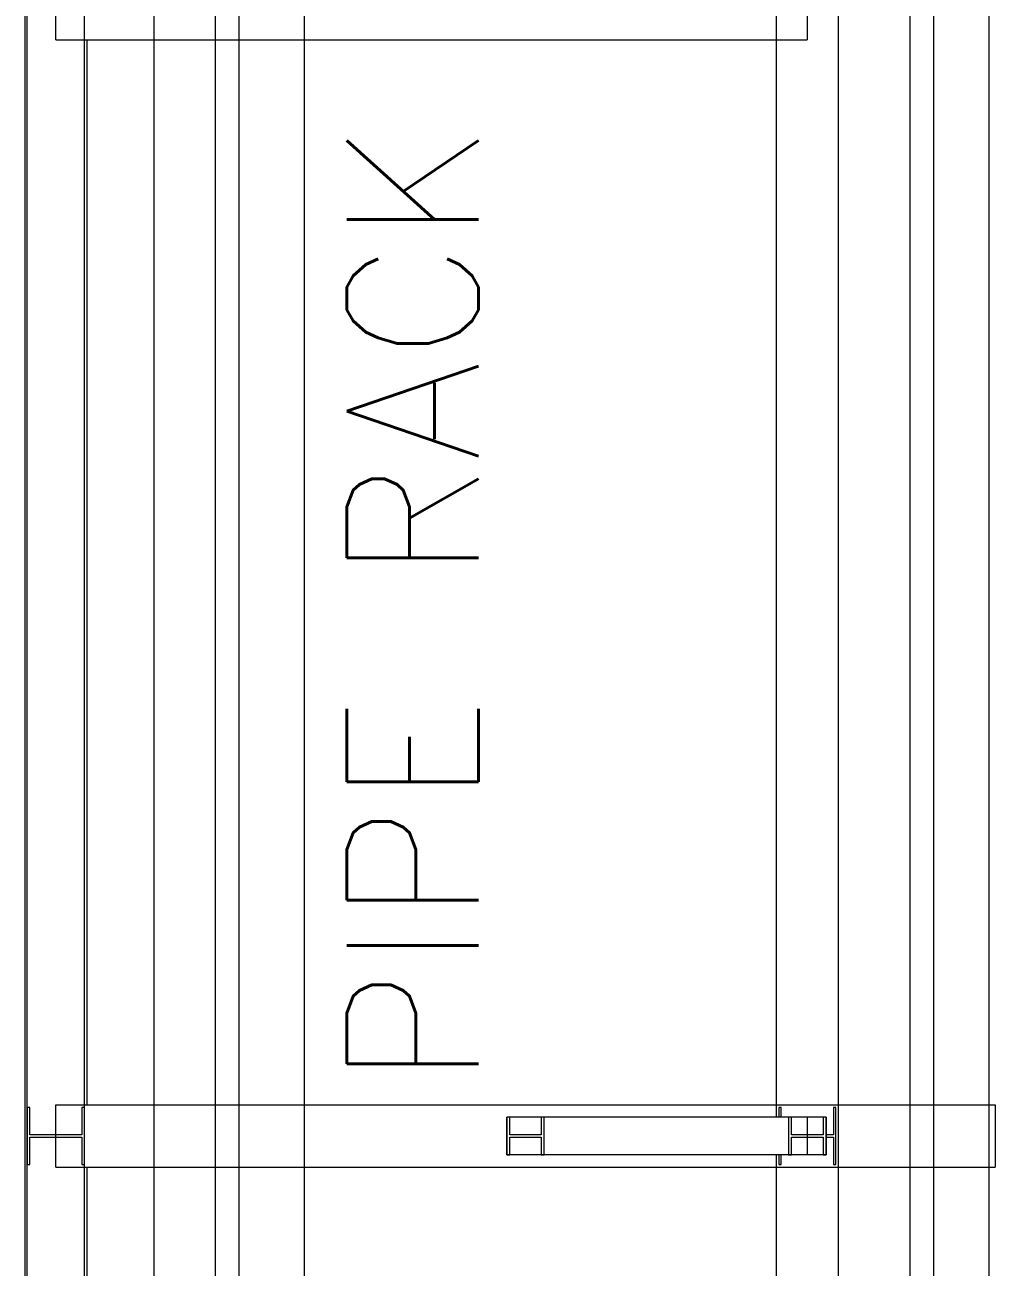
# Model space of a CAD drawing. Header units: inches. Extents: x -1128 to 651, y 96 to 845.
# Drawn here: x -1035.088 to -1032.758, y 727.721 to 730.706 of the extents above; entities that cross this region are included whole.
import ezdxf
from ezdxf.enums import TextEntityAlignment as Align

# ---------------------------------------------------------------- set-up
doc = ezdxf.new("R2010")
doc.units = ezdxf.units.IN
doc.header["$MEASUREMENT"] = 0
for name, color, linetype in [('Cable Tray', 7, 'Continuous'), ('Default', 7, 'Continuous'), ('EQUIPMENT LAYOUT-EMBED 1_DWG$0$DwgTemplate', 7, 'Continuous')]:
    doc.layers.add(name, color=color, linetype=linetype)
doc.layers.add('Cables', color=7, linetype='Continuous', lineweight=0)
doc.layers.add('Layout', color=6, linetype='Continuous', lineweight=18)
doc.styles.add('txt.shx', font='')
doc.styles.get('txt.shx').set_extended_font_data('txt.shx')

# ---------------------------------------------------------------- blocks, each defined once
blk = doc.blocks.new('A$C55974CAD')
at = {"layer": 'EQUIPMENT LAYOUT-EMBED 1_DWG$0$DwgTemplate', "color": 1, "lineweight": 0}
for p, q in [((0.9, 12.276), (60.9761, 12.276)), ((60.9761, 12.2825), (27.3, 12.2825)), ((54.8239, 12.276), (54.8239, 12.2694)), ((54.9761, 12.276), (54.8239, 12.276)), ((54.8239, 12.2694), (54.8971, 12.2694)), ((54.8971, 12.2694), (54.8971, 12.1305)), ((54.9029, 12.2694), (54.9761, 12.2694)), ((54.9029, 12.1305), (54.9029, 12.2694)), ((54.9761, 12.2694), (54.9761, 12.276)), ((54.8174, 12.2), (54.8174, 9.7)), ((54.8174, 12.2), (54.9825, 12.2)), ((54.9825, 12.2), (54.9825, 9.7)), ((57.8174, 12.2), (57.9825, 12.2)), ((57.8174, 12.2), (57.8174, 10.2)), ((0.9, 12.1239), (60.9761, 12.1239)), ((54.8174, 12.1174), (51.9825, 12.1174)), ((54.8239, 12.1305), (54.8239, 12.1239)), ((54.8971, 12.1305), (54.8239, 12.1305)), ((54.8239, 12.1239), (54.9761, 12.1239)), ((54.9761, 12.1305), (54.9029, 12.1305)), ((54.9761, 12.1239), (54.9761, 12.1305)), ((57.8174, 12.1174), (54.9825, 12.1174)), ((54.85, 11), (54.95, 11)), ((54.85, 10.15), (54.85, 11)), ((54.95, 11), (54.85, 11)), ((54.85, 11), (54.85, 10.992)), ((54.85, 10.992), (54.897, 10.992)), ((54.897, 10.992), (54.897, 10.908)), ((54.903, 10.908), (54.903, 10.992)), ((54.903, 10.992), (54.95, 10.992)), ((54.95, 10.15), (54.95, 11)), ((54.95, 10.992), (54.95, 11)), ((54.85, 10.908), (54.85, 10.9)), ((54.897, 10.908), (54.85, 10.908)), ((54.85, 10.9), (54.95, 10.9)), ((54.95, 10.908), (54.903, 10.908)), ((54.95, 10.9), (54.95, 10.908)), ((54.85, 10.2825), (48.95, 10.2825)), ((54.85, 10.276), (54.8239, 10.276)), ((54.8239, 10.276), (54.8239, 10.2694)), ((54.8239, 10.2694), (54.85, 10.2694)), ((60.85, 10.2825), (54.95, 10.2825)), ((54.9761, 10.276), (54.95, 10.276)), ((54.95, 10.2694), (54.9761, 10.2694)), ((54.9761, 10.2694), (54.9761, 10.276)), ((54.85, 10.25), (54.85, 10.242)), ((54.95, 10.25), (54.85, 10.25)), ((54.85, 10.242), (54.897, 10.242)), ((54.897, 10.242), (54.897, 10.158)), ((54.903, 10.158), (54.903, 10.242)), ((54.903, 10.242), (54.95, 10.242)), ((54.95, 10.242), (54.95, 10.25)), ((57.9825, 10.2), (57.8174, 10.2)), ((54.897, 10.158), (54.85, 10.158)), ((54.85, 10.158), (54.85, 10.15)), ((54.95, 10.158), (54.903, 10.158)), ((54.95, 10.15), (54.95, 10.158)), ((54.8971, 10.1305), (54.8239, 10.1305)), ((54.8239, 10.1305), (54.8239, 10.1239)), ((54.8239, 10.1239), (54.9761, 10.1239)), ((54.95, 10.15), (54.85, 10.15)), ((54.85, 10.15), (54.95, 10.15)), ((54.8971, 10.15), (54.8971, 10.1305)), ((54.9029, 10.1305), (54.9029, 10.15)), ((54.9761, 10.1305), (54.9029, 10.1305)), ((54.9761, 10.1239), (54.9761, 10.1305)), ((60.9761, 10.1174), (7.1596, 10.1174)), ((54.9825, 9.7), (54.8174, 9.7))]:
    blk.add_line(p, q, dxfattribs=at)
at = {"layer": 'EQUIPMENT LAYOUT-EMBED 1_DWG$0$DwgTemplate', "color": 9, "lineweight": 0}
blk.add_line((54.95, 10.2), (54.85, 10.2), dxfattribs=at)
at = {"layer": 'Default', "color": 7, "lineweight": 0, "style": 'txt.shx'}
blk.add_text('PIPE RACK', height=0.35, dxfattribs=at).set_placement((55.0322, 11.4253), align=Align.TOP_LEFT)

msp = doc.modelspace()

# ---------------------------------------------------------------- linework, layer by layer
at = {"layer": 'Cable Tray', "color": 3, "linetype": 'Continuous', "lineweight": 5}
for p, q in [((-1034.7788, 733.292), (-1034.7788, 721.5297)), ((-1034.7788, 733.292), (-1034.7788, 721.5297)), ((-1034.4173, 733.292), (-1034.4173, 721.5297)), ((-1034.4173, 733.292), (-1034.4173, 721.5297)), ((-1033.1343, 733.292), (-1033.1343, 721.5297)), ((-1032.7728, 733.292), (-1032.7728, 721.5297)), ((-1032.7728, 733.292), (-1032.7728, 721.5297)), ((-1033.1343, 731.5912), (-1033.1343, 719.8289))]:
    msp.add_line(p, q, dxfattribs=at)
at = {"layer": 'Cables', "color": 0, "lineweight": 0}
for p, q in [((-1034.6312, 733.8078), (-1034.6312, 707.684)), ((-1034.5743, 733.6941), (-1034.5743, 681.4711)), ((-1032.9625, 733.6941), (-1032.9625, 681.4712)), ((-1032.9056, 733.6941), (-1032.9056, 681.4712))]:
    msp.add_line(p, q, dxfattribs=at)

# ---------------------------------------------------------------- block references
at = {"layer": 'Layout', "xscale": 0.9025, "yscale": 0.9025, "zscale": 0.9025, "rotation": 90}
msp.add_blockref('A$C55974CAD', (-1024.0033, 678.4893), dxfattribs=at)

doc.saveas('drawing.dxf')
